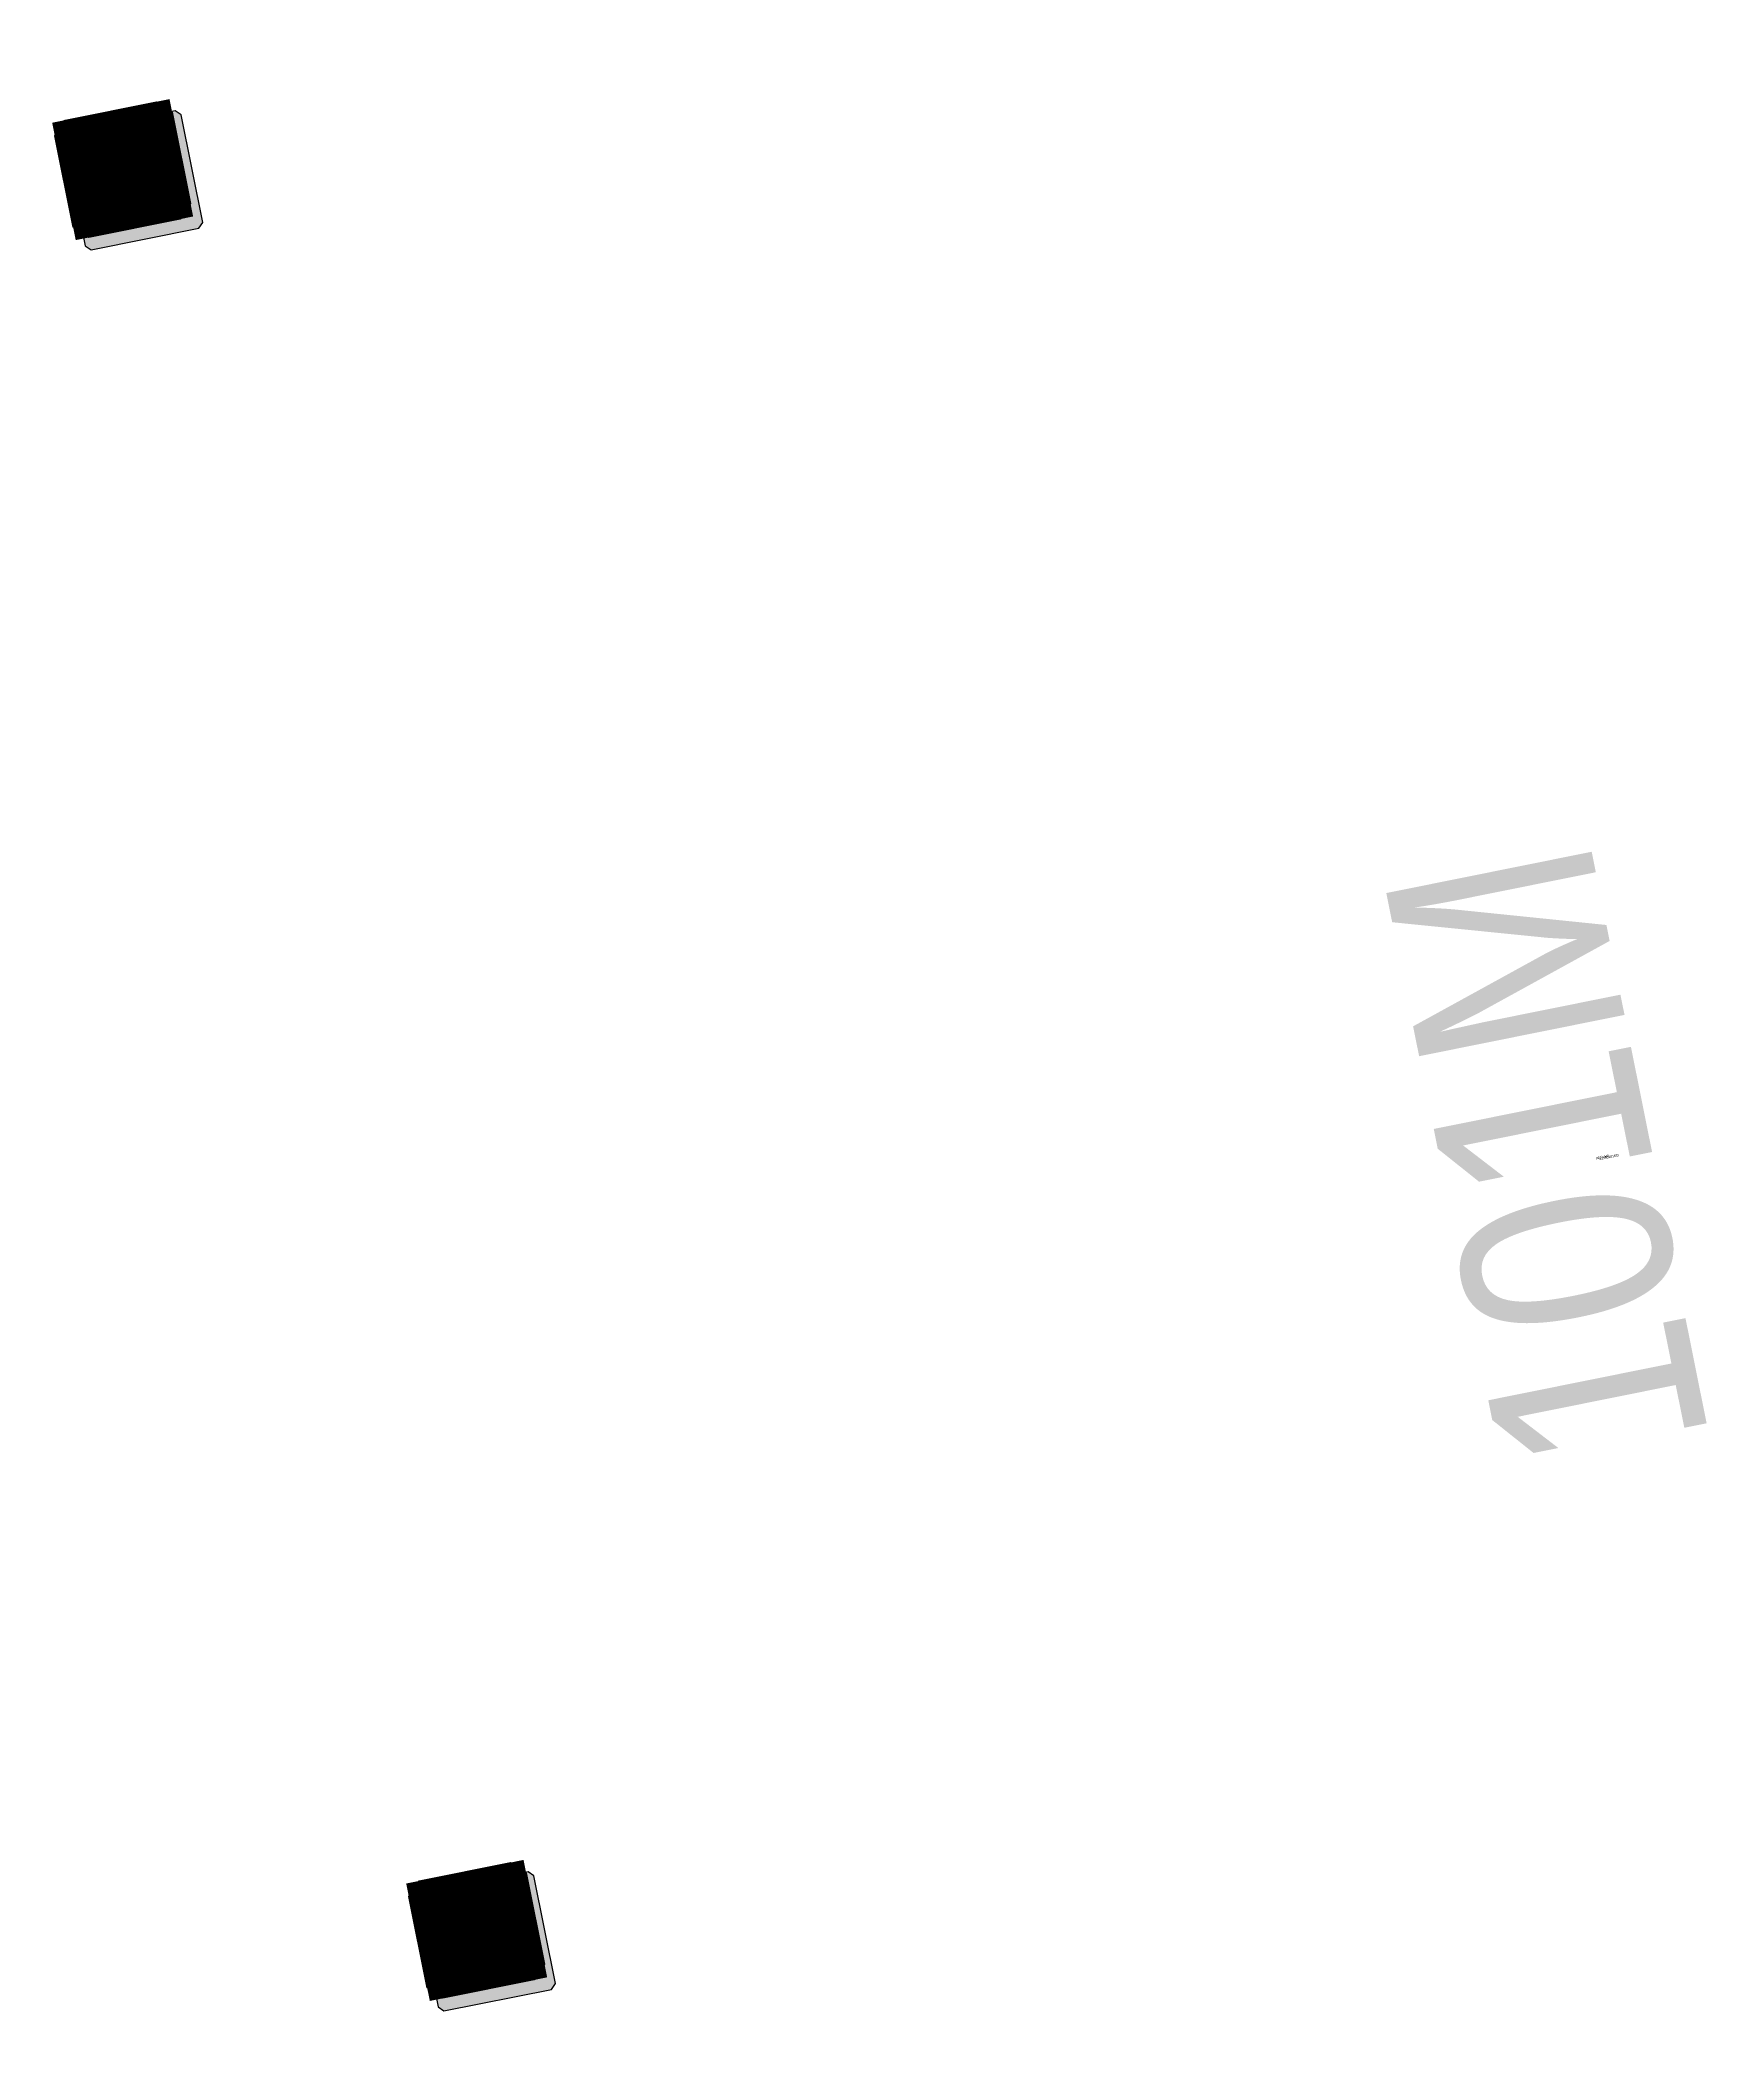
# Model space of a CAD drawing. Header units: inches. Extents: x 69200890 to 69205124, y 27678531 to 27681974.
# Drawn here: x 69203584.6 to 69203835.1, y 27680617.2 to 27680920.8 of the extents above; entities that cross this region are included whole.
import ezdxf
from ezdxf.enums import TextEntityAlignment as Align

# ---------------------------------------------------------------- set-up
doc = ezdxf.new("R2010")
doc.units = ezdxf.units.IN
doc.header["$LTSCALE"] = 10
doc.header["$MEASUREMENT"] = 0
doc.layers.get('0').update_dxf_attribs({"linetype": 'CONTINUOUS'})
for name, color, linetype in [('A-COLS', 5, 'CONTINUOUS'), ('A-IDEN-RNUM', 7, 'CONTINUOUS'), ('A-IDEN-SNUM', 4, 'CONTINUOUS'), ('A-IDEN-VNUM', 4, 'CONTINUOUS')]:
    doc.layers.add(name, color=color, linetype=linetype)
doc.styles.add('CP_ROOMSNUMBER', font='arial.ttf', dxfattribs={"height": 1})
doc.styles.add('CP_ROOMVNUMBER', font='arial.ttf', dxfattribs={"width": 0.85, "height": 0.075})

# ---------------------------------------------------------------- blocks, each defined once
blk = doc.blocks.new('COL')
at = {"layer": 'A-COLS', "const_width": 18}
blk.add_lwpolyline([(0, 9), (0, -9)], dxfattribs=at)
at = {"layer": 'A-COLS'}
blk.add_lwpolyline([(9, 7), (9, -7), (7, -9), (-7, -9), (-9, -7), (-9, 7), (-7, 9), (7, 9)], close=True, dxfattribs=at)
blk = doc.blocks.new('Chamfered Column - 1_-6_ x 1_-6_ Concrete-1521666-LEVEL 1 FLOOR PLAN - OVERALL')
at = {"layer": 'A-COLS'}
blk.add_hatch(color=9, dxfattribs=at).paths.add_polyline_path([(-8.25, -9), (8.25, -9), (9, -8.25), (9, 8.25), (8.25, 9), (-8.25, 9), (-9, 8.25), (-9, -8.25)])
at = {"layer": 'A-COLS', "color": 253}
for p, q in [((-8.25, 9), (-9, 8.25)), ((-9, 8.25), (-9, -8.25)), ((8.25, 9), (-8.25, 9)), ((9, 8.25), (8.25, 9)), ((9, -8.25), (9, 8.25)), ((-9, -8.25), (-8.25, -9)), ((-8.25, -9), (8.25, -9)), ((8.25, -9), (9, -8.25))]:
    blk.add_line(p, q, dxfattribs=at)

msp = doc.modelspace()

# ---------------------------------------------------------------- block references
at = {"rotation": 11.36903025436198}
for p in [(69203596.95, 27680901.33), (69203650.18, 27680636.63)]:
    msp.add_blockref('COL', p, dxfattribs=at)
at = {"layer": 'A-COLS', "rotation": 11.32828302501397}
for p in [(69203598.54, 27680899.72), (69203651.58, 27680634.98)]:
    msp.add_blockref('Chamfered Column - 1_-6_ x 1_-6_ Concrete-1521666-LEVEL 1 FLOOR PLAN - OVERALL', p, dxfattribs=at)

# ---------------------------------------------------------------- texts
at = {"layer": 'A-IDEN-RNUM', "style": 'CP_ROOMSNUMBER'}
msp.add_text('0101-M0', height=0.36, rotation=11.369, dxfattribs=at).set_placement((69203819.41, 27680752.91), align=Align.MIDDLE)
at = {"layer": 'A-IDEN-SNUM', "style": 'CP_ROOMSNUMBER'}
msp.add_text('03500101M0', height=0.36, rotation=11.369, dxfattribs=at).set_placement((69203820.41, 27680752.91), align=Align.MIDDLE)
at = {"layer": 'A-IDEN-VNUM', "style": 'CP_ROOMVNUMBER', "width": 0.85}
msp.add_text('101M', height=31.5, rotation=101.369, dxfattribs=at).set_placement((69203811, 27680752.83), align=Align.MIDDLE_CENTER)

doc.saveas('drawing.dxf')
